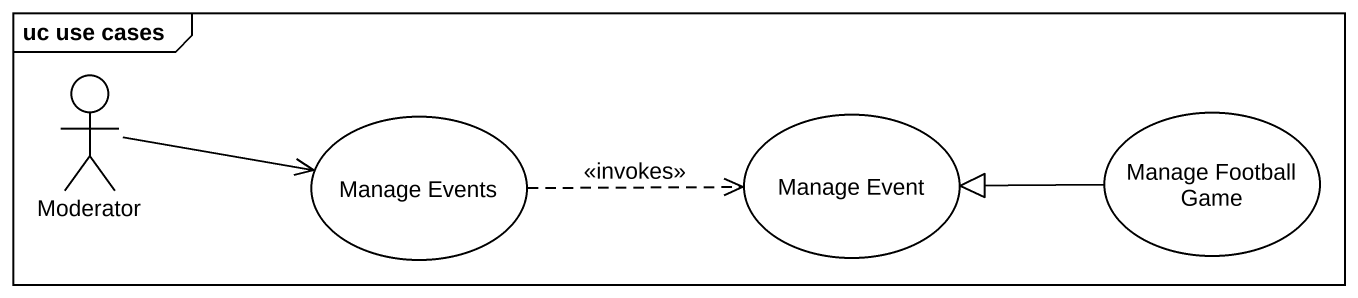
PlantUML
@startuml
mainframe uc use cases
actor Moderator
usecase "Manage Events" as Manage_Events
usecase "Manage Event" as Manage_Event
usecase "Manage Football Game" as Manage_Football_Game
Moderator -right-> Manage_Events
Manage_Events .right.> Manage_Event : <<invokes>>
Manage_Football_Game -left-|> Manage_Event
@enduml
